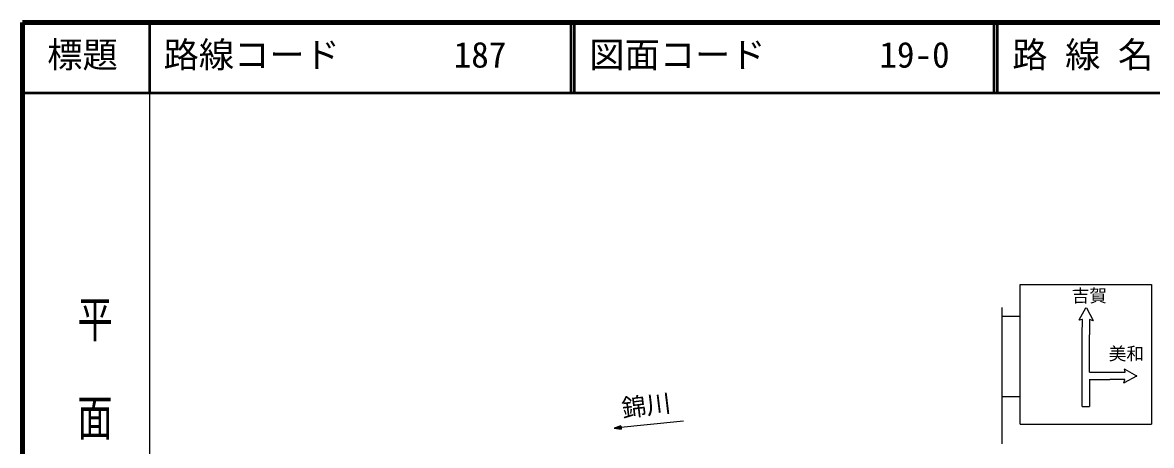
# Model space of a CAD drawing. Units: millimetres, scale not verified. Extents: x 40000 to 680000, y 20000 to 380000.
# Drawn here: x 40000 to 200111, y 319964 to 380000 of the extents above; entities that cross this region are included whole.
import ezdxf
from ezdxf.enums import TextEntityAlignment as Align

# ---------------------------------------------------------------- set-up
doc = ezdxf.new("R2010")
doc.units = ezdxf.units.MM
doc.header["$LTSCALE"] = 1000
for name, color, linetype, lineweight in [('M-BGD', 7, 'Continuous', 25), ('M-STR-STRC', 7, 'Continuous', 25), ('M-TTL', 2, 'Continuous', 140), ('M-TTL-BAND', 7, 'Continuous', 25), ('M-TTL-LINE', 7, 'Continuous', 50), ('M-TTL-TXT', 7, 'Continuous', 13)]:
    doc.layers.add(name, color=color, linetype=linetype, lineweight=lineweight)
doc.styles.add('@ＭＳ ゴシック', font='')
doc.styles.add('ＭＳ ゴシック', font='')
doc.styles.get('@ＭＳ ゴシック').set_extended_font_data('@MS Gothic')
doc.styles.get('ＭＳ ゴシック').set_extended_font_data('MS Gothic')

msp = doc.modelspace()

# ---------------------------------------------------------------- linework, layer by layer
at = {"layer": 'M-BGD'}
for p, q in [((133754, 323405), (123905, 322407)), ((124874, 322757), (123905, 322407)), ((123905, 322407), (124925, 322259)), ((124007, 322417), (124853, 322717)), ((124896, 322294), (124009, 322418)), ((124109, 322428), (124820, 322676)), ((124855, 322327), (124109, 322428)), ((124208, 322438), (124786, 322635)), ((124814, 322361), (124208, 322438)), ((124310, 322448), (124753, 322594)), ((124773, 322395), (124310, 322448)), ((124410, 322458), (124719, 322552)), ((124732, 322428), (124410, 322458)), ((124512, 322469), (124686, 322511)), ((124688, 322486), (124512, 322469)), ((124691, 322462), (124512, 322469)), ((124686, 322511), (124691, 322462)), ((124719, 322552), (124732, 322428)), ((124753, 322594), (124773, 322395)), ((124786, 322635), (124814, 322361)), ((124820, 322676), (124855, 322327)), ((124853, 322717), (124896, 322294)), ((124925, 322259), (124874, 322757))]:
    msp.add_line(p, q, dxfattribs=at)
at = {"layer": 'M-STR-STRC'}
for p, q in [((181507, 323000), (181507, 342800)), ((181507, 342800), (200107, 342800)), ((200107, 342800), (200107, 323000)), ((178957, 320188), (178957, 339539)), ((189884, 337807), (190816, 339480)), ((190879, 339480), (191826, 337706)), ((178957, 338308), (181507, 338308)), ((190273, 337851), (189925, 337755)), ((190296, 335663), (190318, 337816)), ((191339, 337791), (191317, 335663)), ((191781, 337656), (191389, 337824)), ((190296, 325501), (190296, 335663)), ((191317, 330369), (191317, 335663)), ((191317, 330369), (194197, 330369)), ((194197, 330369), (196348, 330346)), ((196383, 330392), (196286, 330739)), ((196339, 330780), (198010, 329850)), ((191317, 329382), (191317, 325512)), ((191317, 329349), (194197, 329349)), ((196323, 329327), (194197, 329349)), ((196188, 328886), (196355, 329277)), ((198010, 329786), (196238, 328840)), ((178957, 326895), (181507, 326895)), ((190296, 325502), (191318, 325502)), ((181507, 323000), (200107, 323000))]:
    msp.add_line(p, q, dxfattribs=at)
for centre, start, end in [((190847, 339463), 28.11554, 150.89801), ((190282, 337817), 359.39575, 105.50861), ((189916, 337790), 150.89801, 285.50862), ((191375, 337791), 66.78592, 179.39575), ((191795, 337689), 246.78589, 28.11554), ((196321, 330748), 60.89801, 195.50862), ((196348, 330382), 269.39575, 15.50861), ((197993, 329818), 298.11554, 60.89801), ((196221, 328871), 156.78589, 298.11554), ((196322, 329291), 336.78592, 89.39575)]:
    msp.add_arc(centre, 36, start, end, dxfattribs=at)
at = {"layer": 'M-TTL'}
for p, q in [((40000, 380000), (40000, 20000)), ((680000, 380000), (40000, 380000))]:
    msp.add_line(p, q, dxfattribs=at)
at = {"layer": 'M-TTL-BAND'}
msp.add_line((58000, 370000), (58000, 20000), dxfattribs=at)
at = {"layer": 'M-TTL-LINE'}
for p, q in [((58000, 380000), (58000, 370000)), ((117750, 380000), (117750, 370000)), ((118250, 380000), (118250, 370000)), ((177750, 380000), (177750, 370000)), ((178250, 380000), (178250, 370000)), ((40000, 370000), (680000, 370000))]:
    msp.add_line(p, q, dxfattribs=at)

# ---------------------------------------------------------------- texts
at = {"layer": 'M-BGD', "style": 'ＭＳ ゴシック'}
msp.add_text('錦川', height=2566, rotation=6.883, dxfattribs=at).set_placement((125213, 323175), align=Align.BOTTOM_LEFT)
at = {"layer": 'M-STR-STRC', "style": 'ＭＳ ゴシック'}
for s, p in [('吉賀', (188807, 339757)), ('美和', (194064, 331523))]:
    msp.add_text(s, height=1833, rotation=0.1, dxfattribs=at).set_placement(p, align=Align.BOTTOM_LEFT)
at = {"layer": 'M-TTL-BAND', "style": '@ＭＳ ゴシック', "width": 1.4}
msp.add_text('平  面  図', height=3666, rotation=270, dxfattribs=at).set_placement((47277, 341475), align=Align.BOTTOM_LEFT)
at = {"layer": 'M-TTL-TXT', "style": 'ＭＳ ゴシック'}
for s, p in [('標題', (43500, 372500)), ('路線コード', (60000, 372500)), ('187', (101142, 372500)), ('図面コード', (120380, 372500)), ('19-0', (161521, 372500)), ('路 線 名', (180380, 372500))]:
    msp.add_text(s, height=3666, dxfattribs=at).set_placement(p, align=Align.BOTTOM_LEFT)

doc.saveas('drawing.dxf')
